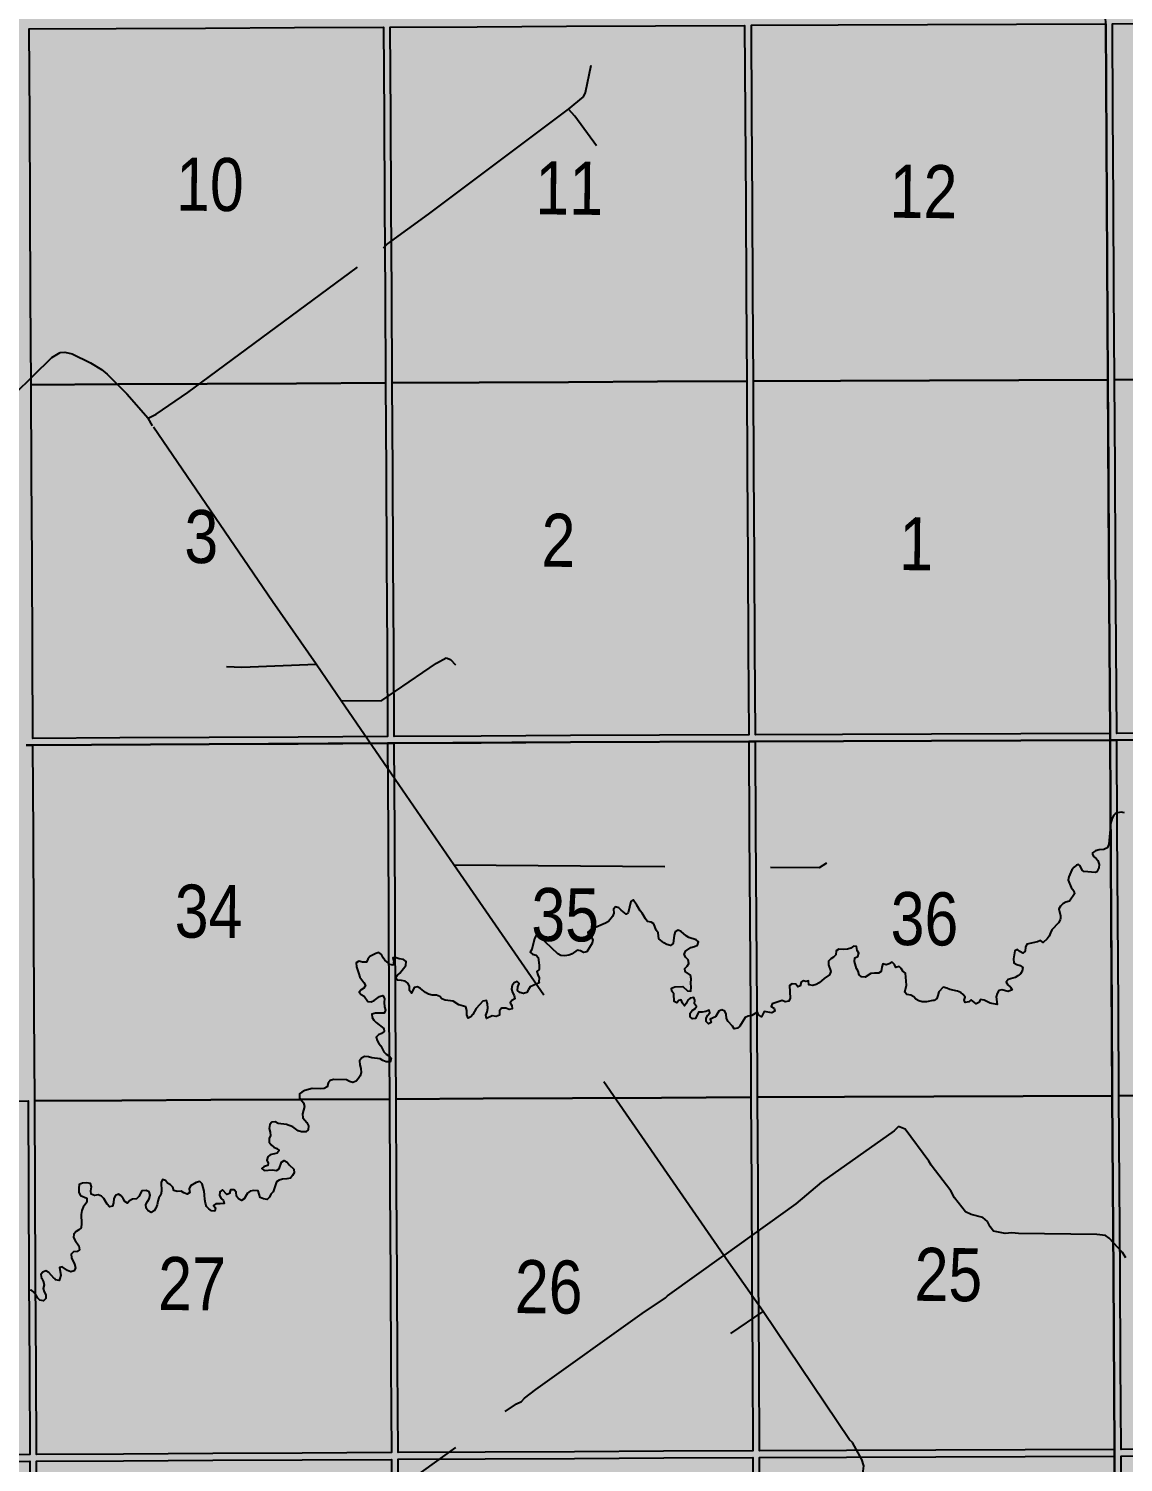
# Model space of a CAD drawing. Extents: x 513823 to 521440, y 6029490 to 6033352.
# Drawn here: x 519017.3 to 519182, y 6030419.3 to 6030635.1 of the extents above; entities that cross this region are included whole.
import ezdxf

# ---------------------------------------------------------------- set-up
doc = ezdxf.new("R2010")
doc.units = 0
doc.header["$LTSCALE"] = 5
doc.linetypes.add('DASHED2', pattern=[9.525, 6.35, -3.175])
for name, color, linetype in [('RoadSeg', 57, 'DASHED2'), ('T-WATER', 160, 'Continuous'), ('Townships', 57, 'Continuous')]:
    doc.layers.add(name, color=color, linetype=linetype)
doc.layers.add('ROUTE-MAP-BACKGROUND-H', color=7, linetype='Continuous', true_color=0xf0ebff)
doc.layers.add('Sections', color=7, linetype='Continuous', true_color=0x13f661)
doc.styles.add('120', font='ARIALN.TTF', dxfattribs={"height": 13})

msp = doc.modelspace()

# ---------------------------------------------------------------- hatches: boundary and pattern name
at = {"layer": 'ROUTE-MAP-BACKGROUND-H'}
h = msp.add_hatch(color=256, dxfattribs=at)
h.dxf.hatch_style = 1
h.paths.add_polyline_path([(519556.633, 6029881.078), (518576.608, 6029875.664), (518575.923, 6030199.848), (518525.91, 6030199.804), (518524.729, 6030852.267), (519506.704, 6030857.03), (519512.062, 6030209.867), (519553.826, 6030210.196)])

# ---------------------------------------------------------------- linework, layer by layer
at = {"layer": 'RoadSeg'}
for p, q in [((519064.296, 6030533.935), (519060.533, 6030539.463)), ((519121.87, 6030450.455), (519081.245, 6030509.228)), ((519127.764, 6030442.03), (519121.87, 6030450.455)), ((519122.935, 6030438.734), (519127.764, 6030442.03))]:
    msp.add_line(p, q, dxfattribs=at)
for points in [[(519098.494, 6030622.976), (519100.758, 6030624.841), (519101.058, 6030625.474), (519101.923, 6030629.603)], [(519035.259, 6030576.458), (519036.458, 6030577.091), (519041.22, 6030580.32), (519070.656, 6030602.131), (519071.222, 6030602.664), (519077.449, 6030607.159), (519098.494, 6030622.976)], [(519102.723, 6030617.449), (519099.426, 6030621.944), (519098.494, 6030622.976)], [(519007.222, 6030572.362), (519020.774, 6030585.615), (519022.006, 6030586.348), (519022.705, 6030586.414), (519023.804, 6030586.148), (519026.601, 6030584.816), (519028.233, 6030583.817), (519029.099, 6030583.084), (519032.029, 6030580.121), (519035.259, 6030576.458)], [(519060.533, 6030539.463), (519053.94, 6030548.886), (519035.892, 6030575.325), (519035.259, 6030576.458)], [(519047.014, 6030539.096), (519049.345, 6030538.997), (519060.533, 6030539.463)], [(519064.296, 6030533.935), (519070.423, 6030533.968), (519078.614, 6030539.596), (519080.079, 6030540.395), (519080.745, 6030540.162), (519081.511, 6030539.363)], [(519081.245, 6030509.228), (519072.421, 6030522.114), (519064.296, 6030533.935)], [(519081.245, 6030509.228), (519136.255, 6030508.828), (519137.354, 6030509.56)], [(519182.374, 6030450.089), (519181.874, 6030450.921), (519179.843, 6030453.052), (519179.277, 6030453.452), (519178.011, 6030453.618), (519166.224, 6030453.751), (519165.225, 6030453.885), (519164.192, 6030453.785), (519162.428, 6030454.118), (519161.928, 6030454.751), (519161.562, 6030455.55), (519160.862, 6030456.149), (519159.064, 6030456.615), (519158.232, 6030457.015), (519156.6, 6030459.146), (519156.034, 6030460.178), (519153.071, 6030464.041), (519152.738, 6030464.64), (519149.141, 6030469.469), (519148.142, 6030469.868), (519147.476, 6030469.202), (519136.588, 6030461.477), (519132.692, 6030458.213), (519121.87, 6030450.455)], [(519055.772, 6030403.004), (519088.971, 6030426.946), (519090.669, 6030428.145), (519091.435, 6030428.478), (519091.867, 6030428.977), (519093.599, 6030430.276), (519109.582, 6030441.731), (519113.112, 6030444.095), (519113.378, 6030444.395), (519121.87, 6030450.455)], [(519138.386, 6030401.173), (519143.114, 6030404.536), (519143.88, 6030405.568), (519144.113, 6030406.434), (519144.18, 6030409.065), (519143.048, 6030413.327), (519143.048, 6030413.993), (519142.848, 6030414.326), (519142.681, 6030415.391), (519142.648, 6030416.39), (519142.915, 6030418.788), (519142.615, 6030419.754), (519141.25, 6030422.284), (519140.783, 6030422.684), (519127.764, 6030442.03)]]:
    msp.add_lwpolyline(points, dxfattribs=at)
at = {"layer": 'Sections', "color": 8}
for points in [[(519193.736, 6030582.354), (519180.654, 6030582.261), (519180.572, 6030595.652), (519180.49, 6030609.043), (519180.408, 6030622.434), (519180.326, 6030635.825), (519193.402, 6030635.917), (519206.814, 6030636.012), (519220.225, 6030636.107), (519233.637, 6030636.201), (519233.724, 6030622.811), (519233.811, 6030609.42), (519233.897, 6030596.03), (519233.984, 6030582.639), (519220.568, 6030582.544), (519207.152, 6030582.449)], [(519030.722, 6030581.568), (519017.639, 6030581.503), (519017.571, 6030594.892), (519017.503, 6030608.281), (519017.435, 6030621.67), (519017.367, 6030635.059), (519030.446, 6030635.123), (519043.859, 6030635.189), (519057.272, 6030635.256), (519070.685, 6030635.322), (519070.757, 6030621.934), (519070.83, 6030608.546), (519070.902, 6030595.157), (519070.974, 6030581.769), (519057.557, 6030581.702), (519044.139, 6030581.635)], [(519085.061, 6030581.84), (519071.979, 6030581.774), (519071.906, 6030595.162), (519071.834, 6030608.551), (519071.762, 6030621.939), (519071.689, 6030635.327), (519084.766, 6030635.393), (519098.179, 6030635.46), (519111.591, 6030635.527), (519125.003, 6030635.595), (519125.08, 6030622.207), (519125.158, 6030608.819), (519125.235, 6030595.431), (519125.312, 6030582.043), (519111.895, 6030581.975), (519098.478, 6030581.908)], [(519139.399, 6030582.098), (519126.317, 6030582.047), (519126.239, 6030595.435), (519126.162, 6030608.823), (519126.085, 6030622.211), (519126.007, 6030635.599), (519139.085, 6030635.653), (519152.497, 6030635.708), (519165.909, 6030635.763), (519179.321, 6030635.818), (519179.403, 6030622.427), (519179.486, 6030609.036), (519179.568, 6030595.645), (519179.65, 6030582.254), (519166.233, 6030582.202), (519152.816, 6030582.15)], [(519139.711, 6030528.878), (519126.624, 6030528.83), (519126.549, 6030541.883), (519126.471, 6030555.271), (519126.394, 6030568.659), (519126.317, 6030582.047), (519139.399, 6030582.098), (519152.816, 6030582.15), (519166.233, 6030582.202), (519179.65, 6030582.254), (519179.732, 6030568.863), (519179.814, 6030555.472), (519179.897, 6030542.081), (519179.977, 6030529.025), (519166.555, 6030528.976), (519153.133, 6030528.927)], [(519194.067, 6030529.125), (519180.981, 6030529.032), (519180.901, 6030542.088), (519180.819, 6030555.479), (519180.736, 6030568.87), (519180.654, 6030582.261), (519193.736, 6030582.354), (519207.152, 6030582.449), (519220.568, 6030582.544), (519233.984, 6030582.639), (519234.071, 6030569.249), (519234.158, 6030555.859), (519234.245, 6030542.468), (519234.33, 6030529.412), (519220.909, 6030529.317), (519207.488, 6030529.221)], [(519030.996, 6030528.348), (519017.909, 6030528.282), (519017.843, 6030541.336), (519017.775, 6030554.725), (519017.707, 6030568.114), (519017.639, 6030581.503), (519030.722, 6030581.568), (519044.139, 6030581.635), (519057.557, 6030581.702), (519070.974, 6030581.769), (519071.047, 6030568.381), (519071.119, 6030554.993), (519071.192, 6030541.605), (519071.262, 6030528.552), (519057.84, 6030528.484), (519044.418, 6030528.416)], [(519085.354, 6030528.623), (519072.267, 6030528.557), (519072.196, 6030541.61), (519072.124, 6030554.998), (519072.051, 6030568.386), (519071.979, 6030581.774), (519085.061, 6030581.84), (519098.478, 6030581.908), (519111.895, 6030581.975), (519125.312, 6030582.043), (519125.39, 6030568.655), (519125.467, 6030555.267), (519125.544, 6030541.879), (519125.62, 6030528.826), (519112.198, 6030528.758), (519098.776, 6030528.69)], [(519194.407, 6030474.567), (519181.316, 6030474.474), (519181.234, 6030487.862), (519181.152, 6030501.251), (519181.069, 6030514.639), (519180.987, 6030528.028), (519194.073, 6030528.121), (519207.494, 6030528.217), (519220.915, 6030528.312), (519234.336, 6030528.408), (519234.423, 6030515.02), (519234.51, 6030501.631), (519234.598, 6030488.243), (519234.685, 6030474.855), (519221.259, 6030474.759), (519207.833, 6030474.663)], [(519031.278, 6030473.791), (519018.186, 6030473.725), (519018.118, 6030487.113), (519018.05, 6030500.501), (519017.982, 6030513.89), (519017.914, 6030527.278), (519031.001, 6030527.344), (519044.424, 6030527.412), (519057.846, 6030527.48), (519071.268, 6030527.547), (519071.34, 6030514.159), (519071.413, 6030500.771), (519071.486, 6030487.382), (519071.559, 6030473.994), (519058.132, 6030473.926), (519044.705, 6030473.858)], [(519085.655, 6030474.065), (519072.563, 6030473.999), (519072.49, 6030487.387), (519072.417, 6030500.776), (519072.345, 6030514.164), (519072.272, 6030527.553), (519085.359, 6030527.619), (519098.781, 6030527.686), (519112.203, 6030527.754), (519125.625, 6030527.822), (519125.703, 6030514.433), (519125.78, 6030501.045), (519125.858, 6030487.656), (519125.935, 6030474.268), (519112.509, 6030474.2), (519099.082, 6030474.133)], [(519140.032, 6030474.32), (519126.94, 6030474.272), (519126.862, 6030487.66), (519126.785, 6030501.049), (519126.707, 6030514.437), (519126.63, 6030527.825), (519139.717, 6030527.874), (519153.139, 6030527.923), (519166.561, 6030527.972), (519179.983, 6030528.02), (519180.065, 6030514.632), (519180.147, 6030501.243), (519180.23, 6030487.855), (519180.312, 6030474.467), (519166.885, 6030474.418), (519153.459, 6030474.369)], [(519085.949, 6030420.846), (519072.852, 6030420.78), (519072.781, 6030433.834), (519072.709, 6030447.222), (519072.636, 6030460.611), (519072.563, 6030473.999), (519085.655, 6030474.065), (519099.082, 6030474.133), (519112.509, 6030474.2), (519125.935, 6030474.268), (519126.013, 6030460.88), (519126.091, 6030447.491), (519126.168, 6030434.103), (519126.244, 6030421.049), (519112.812, 6030420.981), (519099.381, 6030420.914)], [(519140.345, 6030421.101), (519127.248, 6030421.053), (519127.172, 6030434.106), (519127.095, 6030447.495), (519127.017, 6030460.883), (519126.94, 6030474.272), (519140.032, 6030474.32), (519153.459, 6030474.369), (519166.885, 6030474.418), (519180.312, 6030474.467), (519180.394, 6030461.078), (519180.477, 6030447.69), (519180.559, 6030434.302), (519180.639, 6030421.248), (519167.208, 6030421.199), (519153.776, 6030421.15)], [(519194.739, 6030421.349), (519181.643, 6030421.255), (519181.563, 6030434.309), (519181.481, 6030447.697), (519181.399, 6030461.086), (519181.316, 6030474.474), (519194.407, 6030474.567), (519207.833, 6030474.663), (519221.259, 6030474.759), (519234.685, 6030474.855), (519234.772, 6030461.466), (519234.859, 6030448.078), (519234.946, 6030434.69), (519235.031, 6030421.636), (519221.6, 6030421.54), (519208.17, 6030421.445)], [(518977.145, 6030420.299), (518964.045, 6030420.233), (518963.983, 6030433.287), (518963.92, 6030446.675), (518963.857, 6030460.063), (518963.793, 6030473.451), (518976.889, 6030473.517), (518990.32, 6030473.584), (519003.751, 6030473.652), (519017.182, 6030473.72), (519017.25, 6030460.332), (519017.318, 6030446.943), (519017.386, 6030433.555), (519017.452, 6030420.501), (519004.017, 6030420.434), (518990.581, 6030420.366)], [(519031.553, 6030420.572), (519018.457, 6030420.506), (519018.39, 6030433.56), (519018.322, 6030446.948), (519018.254, 6030460.337), (519018.186, 6030473.725), (519031.278, 6030473.791), (519044.705, 6030473.858), (519058.132, 6030473.926), (519071.559, 6030473.994), (519071.632, 6030460.605), (519071.704, 6030447.217), (519071.777, 6030433.829), (519071.848, 6030420.775), (519058.417, 6030420.708), (519044.985, 6030420.64)], [(519195.079, 6030366.791), (519181.979, 6030366.698), (519181.897, 6030380.086), (519181.814, 6030393.474), (519181.732, 6030406.863), (519181.65, 6030420.251), (519194.745, 6030420.345), (519208.176, 6030420.44), (519221.607, 6030420.536), (519235.038, 6030420.632), (519235.125, 6030407.244), (519235.212, 6030393.856), (519235.299, 6030380.467), (519235.386, 6030367.079), (519221.951, 6030366.983), (519208.515, 6030366.887)], [(518977.408, 6030365.742), (518964.303, 6030365.676), (518964.239, 6030379.064), (518964.176, 6030392.453), (518964.113, 6030405.841), (518964.05, 6030419.229), (518977.15, 6030419.295), (518990.586, 6030419.362), (519004.022, 6030419.43), (519017.458, 6030419.497), (519017.526, 6030406.109), (519017.594, 6030392.721), (519017.662, 6030379.332), (519017.73, 6030365.944), (519004.289, 6030365.877), (518990.849, 6030365.809)], [(519031.835, 6030366.015), (519018.734, 6030365.949), (519018.666, 6030379.337), (519018.598, 6030392.726), (519018.53, 6030406.114), (519018.462, 6030419.502), (519031.559, 6030419.568), (519044.99, 6030419.636), (519058.422, 6030419.703), (519071.853, 6030419.771), (519071.926, 6030406.383), (519071.999, 6030392.994), (519072.072, 6030379.606), (519072.145, 6030366.218), (519058.708, 6030366.15), (519045.272, 6030366.083)], [(519086.25, 6030366.289), (519073.149, 6030366.223), (519073.076, 6030379.611), (519073.003, 6030392.999), (519072.931, 6030406.388), (519072.858, 6030419.776), (519085.954, 6030419.842), (519099.386, 6030419.91), (519112.818, 6030419.977), (519126.249, 6030420.045), (519126.327, 6030406.657), (519126.404, 6030393.268), (519126.482, 6030379.88), (519126.559, 6030366.491), (519113.123, 6030366.424), (519099.687, 6030366.356)], [(519140.665, 6030366.543), (519127.564, 6030366.495), (519127.486, 6030379.883), (519127.409, 6030393.272), (519127.331, 6030406.66), (519127.254, 6030420.049), (519140.35, 6030420.097), (519153.782, 6030420.146), (519167.214, 6030420.195), (519180.645, 6030420.244), (519180.728, 6030406.856), (519180.81, 6030393.467), (519180.892, 6030380.079), (519180.975, 6030366.691), (519167.538, 6030366.642), (519154.102, 6030366.593)]]:
    msp.add_lwpolyline(points, close=True, dxfattribs=at)
at = {"layer": 'T-WATER'}
for points in [[(519182.145, 6030517.08), (519181.658, 6030517.19), (519181.085, 6030517.08), (519181.02, 6030517.05), (519180.77, 6030516.934), (519180.533, 6030516.733), (519180.299, 6030516.293), (519180.053, 6030515.414), (519180.028, 6030515.103)], [(519180.028, 6030515.103), (519179.802, 6030512.336), (519179.599, 6030511.878), (519179.449, 6030511.745), (519179.059, 6030511.568), (519178.346, 6030511.497), (519177.807, 6030511.35), (519177.359, 6030511.06), (519177.315, 6030510.869), (519177.497, 6030510.524), (519177.887, 6030510.196), (519178.135, 6030509.9), (519178.336, 6030509.318), (519178.28, 6030508.812), (519177.978, 6030508.209), (519177.803, 6030508.073), (519176.018, 6030508.26), (519175.806, 6030508.422), (519175.465, 6030509.105), (519175.251, 6030509.31), (519174.947, 6030509.212), (519174.576, 6030508.877), (519174.252, 6030508.492), (519173.791, 6030507.452), (519173.681, 6030506.921), (519174.136, 6030505.828), (519174.508, 6030505.358), (519174.651, 6030504.88), (519173.855, 6030503.756), (519173.326, 6030503.62), (519172.89, 6030503.372), (519172.548, 6030503.033), (519172.284, 6030502.615), (519172.537, 6030501.555), (519172.502, 6030501.24), (519172.469, 6030500.951), (519172.202, 6030500.537), (519171.231, 6030499.485), (519171.002, 6030499.032), (519170.832, 6030498.51), (519170.539, 6030498.119), (519169.896, 6030497.561), (519169.527, 6030497.857), (519169.059, 6030497.658), (519167.439, 6030497.327), (519167.264, 6030496.877), (519167.206, 6030496.271), (519166.859, 6030495.961), (519166.398, 6030496.19), (519166.046, 6030496.513), (519165.652, 6030496.28), (519165.472, 6030495.091), (519165.482, 6030494.479), (519165.932, 6030494.238), (519166.46, 6030494.086), (519166.834, 6030493.776), (519166.756, 6030493.266), (519166.498, 6030492.84), (519166.111, 6030492.541), (519165.691, 6030492.285), (519164.657, 6030491.987), (519164.374, 6030491.604), (519164.621, 6030491.168), (519164.982, 6030490.852), (519165.234, 6030490.436), (519164.625, 6030490.179), (519163.718, 6030490.429), (519163.251, 6030490.308), (519162.998, 6030489.892), (519162.845, 6030489.36), (519162.977, 6030488.229), (519161.947, 6030488.415), (519161.04, 6030488.862), (519160.497, 6030488.977), (519160.253, 6030488.551), (519159.829, 6030488.309), (519159.097, 6030488.904), (519158.71, 6030488.603), (519158.183, 6030488.526), (519158.005, 6030488.9), (519158.174, 6030489.352), (519157.901, 6030489.752), (519157.514, 6030490.049), (519157.027, 6030490.232), (519155.897, 6030490.485), (519155.422, 6030490.684), (519154.893, 6030490.816), (519154.211, 6030490.141), (519154.086, 6030489.58), (519153.902, 6030489.105), (519153.496, 6030488.841)], [(519121.565, 6030487.426), (519121.109, 6030487.199), (519120.597, 6030486.359), (519119.815, 6030486.031), (519119.951, 6030485.497), (519119.551, 6030485.338), (519119.208, 6030485.672), (519119.194, 6030486.174), (519119.452, 6030486.6), (519119.782, 6030486.947), (519119.642, 6030487.36), (519119.169, 6030487.171), (519118.633, 6030487.06), (519118.035, 6030487.053), (519117.619, 6030486.121), (519117.16, 6030486.058), (519116.795, 6030486.373), (519116.812, 6030486.926), (519117.115, 6030487.301), (519117.527, 6030487.557), (519117.77, 6030487.941), (519117.458, 6030488.316), (519117.525, 6030488.874), (519117.361, 6030489.294), (519116.802, 6030489.181), (519116.441, 6030488.873), (519116.222, 6030488.396), (519115.954, 6030488.048), (519115.669, 6030488.429), (519115.471, 6030488.924), (519115.111, 6030488.84), (519114.8, 6030488.474), (519114.419, 6030488.699), (519114.338, 6030489.82), (519114.037, 6030490.213), (519114.014, 6030490.698), (519114.513, 6030490.888), (519115.678, 6030490.931), (519116.398, 6030490.282), (519116.887, 6030490.215), (519116.953, 6030490.823), (519116.897, 6030491.442), (519116.958, 6030492.079), (519116.872, 6030492.639), (519116.05, 6030493.174), (519116.006, 6030493.668), (519116.34, 6030494.002), (519116.627, 6030494.408), (519116.508, 6030494.954), (519116.148, 6030495.291), (519115.915, 6030495.74), (519116.091, 6030496.248), (519116.918, 6030496.807), (519117.461, 6030496.942), (519117.894, 6030497.178), (519118.047, 6030497.644), (519117.704, 6030497.97), (519116.614, 6030498.299), (519116.18, 6030498.548), (519115.462, 6030499.225), (519114.987, 6030499.437), (519114.551, 6030499.185), (519114.389, 6030498.646), (519114.228, 6030497.417), (519113.857, 6030497.119), (519113.314, 6030497.268), (519112.863, 6030497.523), (519112.064, 6030498.095), (519111.998, 6030499.023), (519111.697, 6030499.392), (519111.347, 6030500.366), (519110.954, 6030500.637), (519110.37, 6030500.728), (519110.171, 6030500.991), (519110.079, 6030501.111), (519109.599, 6030501.96), (519109.3, 6030502.341), (519108.8, 6030503.189), (519108.236, 6030503.958), (519107.864, 6030503.707), (519107.498, 6030502.013), (519107.152, 6030501.803), (519106.402, 6030502.399), (519106.078, 6030502.752), (519105.584, 6030502.94), (519105.258, 6030502.588), (519105.296, 6030501.973), (519105.126, 6030501.461), (519104.693, 6030500.963), (519104.501, 6030500.742), (519104.083, 6030500.49)], [(519104.083, 6030500.49), (519102.191, 6030499.675), (519101.779, 6030499.41), (519101.417, 6030499.089), (519101.521, 6030498.667), (519101.929, 6030498.406), (519102.181, 6030497.964), (519102.034, 6030497.436), (519101.258, 6030496.146), (519100.748, 6030496.028), (519100.326, 6030496.284), (519099.817, 6030496.421), (519099.034, 6030495.842), (519098.926, 6030495.802), (519098.527, 6030495.656), (519097.947, 6030495.558), (519097.326, 6030495.59), (519096.91, 6030495.868), (519094.089, 6030498.506), (519093.613, 6030498.612), (519093.373, 6030498.173), (519092.962, 6030496.516), (519092.716, 6030496.088), (519093.089, 6030495.806), (519093.652, 6030495.672), (519093.939, 6030495.287), (519094.106, 6030494.122), (519094.064, 6030493.509), (519093.713, 6030493.203), (519093.861, 6030492.692), (519094.07, 6030492.223), (519094.058, 6030491.646), (519094.102, 6030491.479), (519092.741, 6030490.9), (519092.465, 6030490.494), (519092.252, 6030490.031), (519091.731, 6030489.885), (519091.196, 6030490.028), (519090.836, 6030490.348), (519090.861, 6030490.903), (519091.066, 6030491.382), (519090.787, 6030491.678), (519090.318, 6030491.462), (519090.008, 6030491.086), (519089.903, 6030490.535), (519090.063, 6030490.015), (519090.315, 6030489.604), (519090.422, 6030489.061), (519089.993, 6030488.811), (519089.705, 6030488.472), (519089.984, 6030488.076), (519090.03, 6030487.577), (519089.576, 6030487.451), (519089.074, 6030487.67), (519088.407, 6030487.677), (519088.133, 6030487.267), (519088.102, 6030486.61), (519087.618, 6030486.432), (519087.024, 6030486.512), (519086.176, 6030486.138), (519086.051, 6030486.624), (519086.241, 6030487.121), (519086.357, 6030487.678), (519086.316, 6030488.335), (519086.14, 6030488.842), (519085.632, 6030488.729), (519084.619, 6030487.624), (519084.118, 6030486.741), (519083.815, 6030486.374), (519083.404, 6030486.172), (519083.188, 6030486.647), (519083.183, 6030487.315), (519083.049, 6030487.867), (519081.981, 6030488.188), (519081.141, 6030488.723), (519079.948, 6030488.889), (519079.433, 6030489.067), (519079.117, 6030489.434), (519078.634, 6030489.627), (519077.992, 6030489.653), (519077.417, 6030489.773), (519076.988, 6030490.019), (519076.225, 6030490.633), (519075.774, 6030490.861), (519075.276, 6030490.772), (519074.852, 6030489.918), (519074.584, 6030490.313), (519074.555, 6030490.963), (519074.343, 6030491.438), (519073.938, 6030491.717), (519073.383, 6030491.839)], [(519073.383, 6030491.839), (519072.757, 6030491.898), (519072.465, 6030492.245), (519072.769, 6030492.641), (519073.144, 6030492.952), (519074.017, 6030494.118), (519074.059, 6030494.721), (519073.663, 6030495.011), (519073.037, 6030495.074), (519072.554, 6030495.264), (519072.413, 6030495.257), (519072.088, 6030495.241), (519072.222, 6030494.695), (519072.111, 6030494.167), (519071.622, 6030494.255), (519071.413, 6030494.433), (519070.887, 6030494.881), (519070.593, 6030495.274), (519070.361, 6030495.739), (519069.958, 6030496.029), (519069.492, 6030495.916), (519068.606, 6030495.453), (519068.329, 6030495.045), (519068.107, 6030494.58), (519067.497, 6030494.607), (519066.942, 6030494.73), (519066.533, 6030494.504), (519066.613, 6030493.909), (519066.93, 6030492.834), (519067.124, 6030492.358), (519067.696, 6030491.541), (519067.932, 6030491.087), (519067.705, 6030490.684), (519067.28, 6030490.43), (519066.988, 6030490.106), (519067.283, 6030489.707), (519067.767, 6030489.49), (519068.324, 6030488.686), (519068.786, 6030488.65), (519069.26, 6030488.842), (519070.072, 6030489.441), (519070.583, 6030489.567), (519070.827, 6030489.147), (519070.776, 6030488.511), (519070.8, 6030487.86), (519070.979, 6030487.37), (519070.754, 6030486.943), (519069.46, 6030486.901), (519068.918, 6030486.761), (519068.94, 6030486.287), (519069.222, 6030485.868), (519069.534, 6030485.501), (519070.698, 6030484.62), (519070.746, 6030484.154), (519070.355, 6030483.862), (519069.886, 6030483.664), (519069.561, 6030483.311), (519069.717, 6030482.805), (519069.953, 6030482.368), (519070.261, 6030481.997), (519070.715, 6030481.091), (519071.041, 6030480.746), (519071.489, 6030480.524), (519071.5, 6030480.518), (519071.813, 6030480.145), (519071.672, 6030479.612), (519071.494, 6030479.61), (519071.051, 6030479.606), (519070.562, 6030479.8), (519070.151, 6030480.06), (519068.928, 6030480.197), (519068.387, 6030480.344), (519067.8, 6030480.399), (519067.369, 6030480.151), (519067.075, 6030479.745), (519067.092, 6030479.126), (519067.258, 6030478.592), (519067.314, 6030477.986), (519067.132, 6030477.488), (519066.862, 6030477.051), (519066.526, 6030476.675), (519066.05, 6030476.478), (519065.527, 6030476.638), (519065.088, 6030476.887), (519063.125, 6030476.939), (519062.62, 6030476.771), (519062.315, 6030476.385), (519062.172, 6030475.852), (519061.747, 6030475.598), (519061.161, 6030475.519), (519059.914, 6030475.575)], [(519153.496, 6030488.841), (519153.338, 6030488.811), (519152.376, 6030488.629), (519151.729, 6030488.621), (519151.195, 6030488.765), (519150.779, 6030489.033), (519150.457, 6030489.386), (519150.019, 6030489.641), (519149.417, 6030489.721), (519149.081, 6030490.059), (519149.335, 6030491.151), (519149.188, 6030492.932), (519148.81, 6030493.243), (519148.559, 6030493.649), (519148.245, 6030493.968), (519147.753, 6030493.806), (519147.523, 6030494.245), (519147.185, 6030494.583), (519146.754, 6030494.345), (519146.274, 6030494.175), (519145.816, 6030494.349), (519145.639, 6030493.82), (519145.537, 6030493.216), (519145.153, 6030492.933), (519144.535, 6030492.962), (519143.963, 6030492.871), (519143.148, 6030492.329), (519142.592, 6030492.386), (519142.224, 6030492.71), (519142.062, 6030493.228), (519141.822, 6030493.658), (519141.504, 6030494.7), (519141.565, 6030495.226), (519142.03, 6030495.439), (519142.204, 6030495.943), (519141.929, 6030496.343), (519141.843, 6030496.933), (519141.402, 6030497.004), (519141.002, 6030496.711), (519140.464, 6030496.568), (519139.837, 6030496.527), (519139.188, 6030496.566), (519138.759, 6030496.326), (519138.716, 6030495.715), (519138.388, 6030495.373), (519137.974, 6030495.095), (519137.612, 6030494.76), (519137.624, 6030494.188), (519137.955, 6030493.184), (519137.769, 6030492.687), (519136.952, 6030492.126), (519136.203, 6030491.494), (519135.779, 6030491.22), (519135.238, 6030491.099), (519134.666, 6030491.21), (519134.59, 6030491.804), (519134.203, 6030491.669), (519133.836, 6030491.79), (519133.507, 6030491.574), (519133.374, 6030491.021), (519132.995, 6030490.89), (519132.714, 6030491.274), (519132.158, 6030491.341), (519131.747, 6030491.075), (519131.837, 6030489.189), (519131.624, 6030488.729), (519131.112, 6030488.634), (519130.654, 6030488.851), (519129.165, 6030488.333), (519129.006, 6030487.924), (519129.439, 6030487.666), (519129.526, 6030487.211), (519129.093, 6030486.974), (519127.932, 6030487.165), (519127.525, 6030486.394), (519127.101, 6030486.66), (519126.912, 6030487.077), (519126.831, 6030487.028), (519126.082, 6030486.577), (519125.828, 6030486.527), (519125.523, 6030486.47), (519125.057, 6030486.276), (519124.291, 6030484.977), (519123.91, 6030484.681), (519123.441, 6030484.563), (519123.191, 6030484.979), (519122.54, 6030485.692), (519122.274, 6030486.114), (519122.241, 6030486.747), (519122.025, 6030487.212), (519121.565, 6030487.426)], [(519059.914, 6030475.575), (519059.361, 6030475.452), (519058.841, 6030475.282), (519058.384, 6030475.052), (519057.999, 6030474.757), (519058.028, 6030474.196), (519058.222, 6030473.951), (519058.635, 6030473.431), (519058.756, 6030472.865), (519058.482, 6030471.789), (519058.543, 6030471.189), (519059.15, 6030470.443), (519059.356, 6030469.962), (519059.322, 6030469.381), (519058.954, 6030469.076), (519058.344, 6030469.056), (519057.823, 6030469.204), (519057.034, 6030469.79), (519056.05, 6030470.162), (519054.796, 6030470.295), (519054.385, 6030470.568), (519053.871, 6030470.509), (519053.555, 6030470.156), (519053.475, 6030469.573), (519053.609, 6030469.036), (519053.67, 6030468.508), (519053.448, 6030468.043), (519053.482, 6030467.499), (519053.76, 6030467.092), (519054.137, 6030466.767), (519054.6, 6030466.539), (519054.966, 6030466.236), (519054.673, 6030465.867), (519053.588, 6030465.618), (519053.249, 6030465.285), (519053.085, 6030464.818), (519053.303, 6030464.366), (519053.257, 6030463.97), (519052.695, 6030463.868), (519052.352, 6030463.558), (519052.728, 6030463.246), (519053.976, 6030463.329), (519054.566, 6030463.233), (519054.969, 6030463.505), (519055.329, 6030464.485), (519055.736, 6030464.753), (519056.16, 6030464.473), (519056.453, 6030464.086), (519057.164, 6030463.421), (519057.222, 6030462.909), (519056.966, 6030462.477), (519056.676, 6030462.09), (519056.11, 6030461.983), (519055.472, 6030461.945), (519054.968, 6030461.771), (519054.555, 6030461.517), (519054.319, 6030460.806), (519054.06, 6030460.04), (519053.723, 6030459.684), (519053.491, 6030459.239), (519053.164, 6030458.879), (519052.59, 6030458.979), (519052.113, 6030459.173), (519051.786, 6030460.176), (519051.172, 6030460.241), (519050.612, 6030460.131), (519050.201, 6030459.847), (519049.721, 6030458.959), (519049.277, 6030458.735), (519048.822, 6030458.959), (519048.554, 6030459.364), (519048.47, 6030459.972), (519048.168, 6030460.337), (519047.616, 6030460.351), (519047.478, 6030459.8), (519047.093, 6030459.618), (519046.439, 6030460.342), (519046.035, 6030460.048), (519045.963, 6030459.477), (519046.215, 6030459.05), (519046.594, 6030458.751), (519046.678, 6030458.272), (519046.088, 6030458.201), (519045.426, 6030458.21), (519045.083, 6030457.999), (519045.371, 6030457.612), (519045.269, 6030457.131), (519044.774, 6030457.173), (519044.759, 6030457.183), (519044.369, 6030457.451), (519044.051, 6030457.846)], [(519044.051, 6030457.846), (519043.863, 6030458.336), (519043.759, 6030458.899), (519043.742, 6030459.572), (519043.659, 6030460.156), (519043.375, 6030461.235), (519043.045, 6030461.582), (519042.495, 6030461.454), (519041.617, 6030460.958), (519041.423, 6030460.479), (519041.526, 6030459.91), (519041.118, 6030459.691), (519040.621, 6030459.897), (519040.21, 6030460.152), (519039.62, 6030460.068), (519039.099, 6030460.21), (519038.947, 6030460.743), (519038.604, 6030461.096), (519038.162, 6030461.34), (519037.877, 6030461.761), (519037.422, 6030461.903), (519037.184, 6030461.454), (519037.241, 6030460.154), (519037.135, 6030459.567), (519036.865, 6030459.141), (519036.683, 6030458.65), (519036.594, 6030458.068), (519036.414, 6030457.569), (519036.135, 6030457.169), (519035.696, 6030456.935), (519035.249, 6030457.161), (519034.961, 6030457.554), (519034.895, 6030458.134), (519035.129, 6030458.58), (519035.415, 6030458.981), (519035.567, 6030459.506), (519035.411, 6030460.031), (519034.944, 6030460.241), (519034.308, 6030460.205), (519033.839, 6030459.308), (519033.481, 6030458.992), (519032.891, 6030458.918), (519032.435, 6030458.69), (519032.131, 6030458.318), (519031.75, 6030458.581), (519031.502, 6030459.032), (519031.19, 6030459.406), (519030.777, 6030459.674), (519030.319, 6030459.457), (519030.103, 6030459.005), (519030.044, 6030458.362), (519029.868, 6030457.849), (519029.414, 6030457.762), (519029.105, 6030458.152), (519028.601, 6030459.032), (519028.24, 6030459.357), (519027.753, 6030459.56), (519027.154, 6030459.478), (519026.653, 6030459.683), (519026.629, 6030460.206), (519026.735, 6030460.776), (519026.567, 6030461.282), (519025.988, 6030461.389), (519025.362, 6030461.347), (519024.885, 6030461.146), (519024.799, 6030460.568), (519024.812, 6030459.914), (519025.05, 6030459.461), (519026.004, 6030459.054), (519026.042, 6030458.47), (519025.457, 6030457.709), (519025.257, 6030457.216), (519025.188, 6030456.602), (519025.229, 6030455.257), (519025.15, 6030454.636), (519024.821, 6030454.294), (519024.398, 6030454.043), (519024.068, 6030453.672), (519024.038, 6030453.178), (519024.246, 6030452.704), (519024.799, 6030451.892), (519024.916, 6030451.325), (519024.589, 6030451.039), (519023.995, 6030451.005), (519023.646, 6030450.663), (519023.733, 6030450.115), (519024.171, 6030449.156), (519024.299, 6030448.604), (519024.098, 6030448.12), (519023.596, 6030447.971), (519023.103, 6030448.176)], [(519023.103, 6030448.176), (519022.297, 6030448.757), (519021.907, 6030448.631), (519022.114, 6030447.48), (519021.969, 6030446.991), (519021.882, 6030446.696), (519021.29, 6030446.804), (519021.139, 6030446.973), (519021.127, 6030446.987), (519020.313, 6030447.911), (519019.862, 6030448.139), (519019.383, 6030447.963), (519019.106, 6030447.57), (519019.219, 6030447.012), (519019.239, 6030446.977), (519019.472, 6030446.571), (519019.597, 6030446.015), (519019.469, 6030445.472), (519019.611, 6030444.963), (519019.871, 6030444.536), (519019.843, 6030443.963), (519019.485, 6030443.646), (519018.966, 6030443.714), (519018.625, 6030444.076), (519018.3, 6030444.574), (519018.087, 6030444.9), (519017.701, 6030445.215), (519017.293, 6030445.18), (519017.191, 6030445.172)]]:
    msp.add_lwpolyline(points, dxfattribs=at)
at = {"layer": 'Townships'}
for points in [[(519207.494, 6030528.217), (519180.987, 6030528.028), (519179.983, 6030528.02), (519179.977, 6030529.025), (519179.814, 6030555.472), (519179.65, 6030582.254), (519179.486, 6030609.036), (519179.321, 6030635.818), (519179.315, 6030636.822), (519179.153, 6030663.269), (519178.988, 6030690.051), (519178.824, 6030716.833), (519178.66, 6030743.615), (519178.653, 6030744.619), (519178.491, 6030771.067), (519178.327, 6030797.849), (519178.162, 6030824.63), (519177.998, 6030851.415), (519179.003, 6030851.422), (519205.453, 6030851.604)], [(519179.321, 6030635.818), (519179.486, 6030609.036), (519179.65, 6030582.254), (519179.814, 6030555.472), (519179.977, 6030529.025), (519179.983, 6030528.02), (519153.139, 6030527.923), (519126.63, 6030527.825), (519125.625, 6030527.822), (519098.781, 6030527.686), (519072.272, 6030527.553), (519071.268, 6030527.547), (519044.424, 6030527.412), (519017.914, 6030527.278), (519016.91, 6030527.273)], [(519199.739, 6030204.279), (519181.973, 6030204.19), (519181.968, 6030205.136), (519181.802, 6030232.138), (519181.637, 6030258.914), (519181.472, 6030285.691), (519181.308, 6030312.468), (519181.302, 6030313.472), (519181.139, 6030339.914), (519180.975, 6030366.691), (519180.81, 6030393.467), (519180.645, 6030420.244), (519180.639, 6030421.248), (519180.477, 6030447.69), (519180.312, 6030474.467), (519180.147, 6030501.243), (519179.983, 6030528.02), (519180.987, 6030528.028), (519207.494, 6030528.217)], [(519016.91, 6030527.273), (519017.914, 6030527.278), (519044.424, 6030527.412), (519071.268, 6030527.547), (519072.272, 6030527.553), (519098.781, 6030527.686), (519125.625, 6030527.822), (519126.63, 6030527.825), (519153.139, 6030527.923), (519179.983, 6030528.02), (519180.147, 6030501.243), (519180.312, 6030474.467), (519180.477, 6030447.69), (519180.639, 6030421.248), (519180.645, 6030420.244), (519180.81, 6030393.467)]]:
    msp.add_lwpolyline(points, dxfattribs=at)

# ---------------------------------------------------------------- texts
at = {"layer": 'RoadSeg', "style": '120'}
for s, height, rotation, p in [('10', 7.9864, 359.45036, (519039.425, 6030607.717)), ('11', 7.9864, 359.45036, (519093.487, 6030607.156)), ('12', 7.9864, 359.45036, (519146.792, 6030606.645)), ('3', 7.986, 359.45036, (519040.676, 6030554.684)), ('2', 7.986, 359.45036, (519094.403, 6030554.126)), ('1', 7.986, 359.45036, (519148.231, 6030553.61)), ('34', 7.9864, 359.45036, (519039.23, 6030498.31)), ('35', 7.9864, 359.45036, (519092.886, 6030497.795)), ('36', 7.9864, 359.45036, (519146.942, 6030497.188)), ('25', 7.9864, 359.45036, (519150.541, 6030443.639)), ('27', 7.9864, 359.45036, (519036.72, 6030442.257)), ('26', 7.9864, 359.45036, (519090.399, 6030441.785)), ('63-18-5', 39.9322, 359.95761, (518947.719, 6030387.541))]:
    msp.add_text(s, height=height, rotation=rotation, dxfattribs=at).set_placement(p)

doc.saveas('drawing.dxf')
